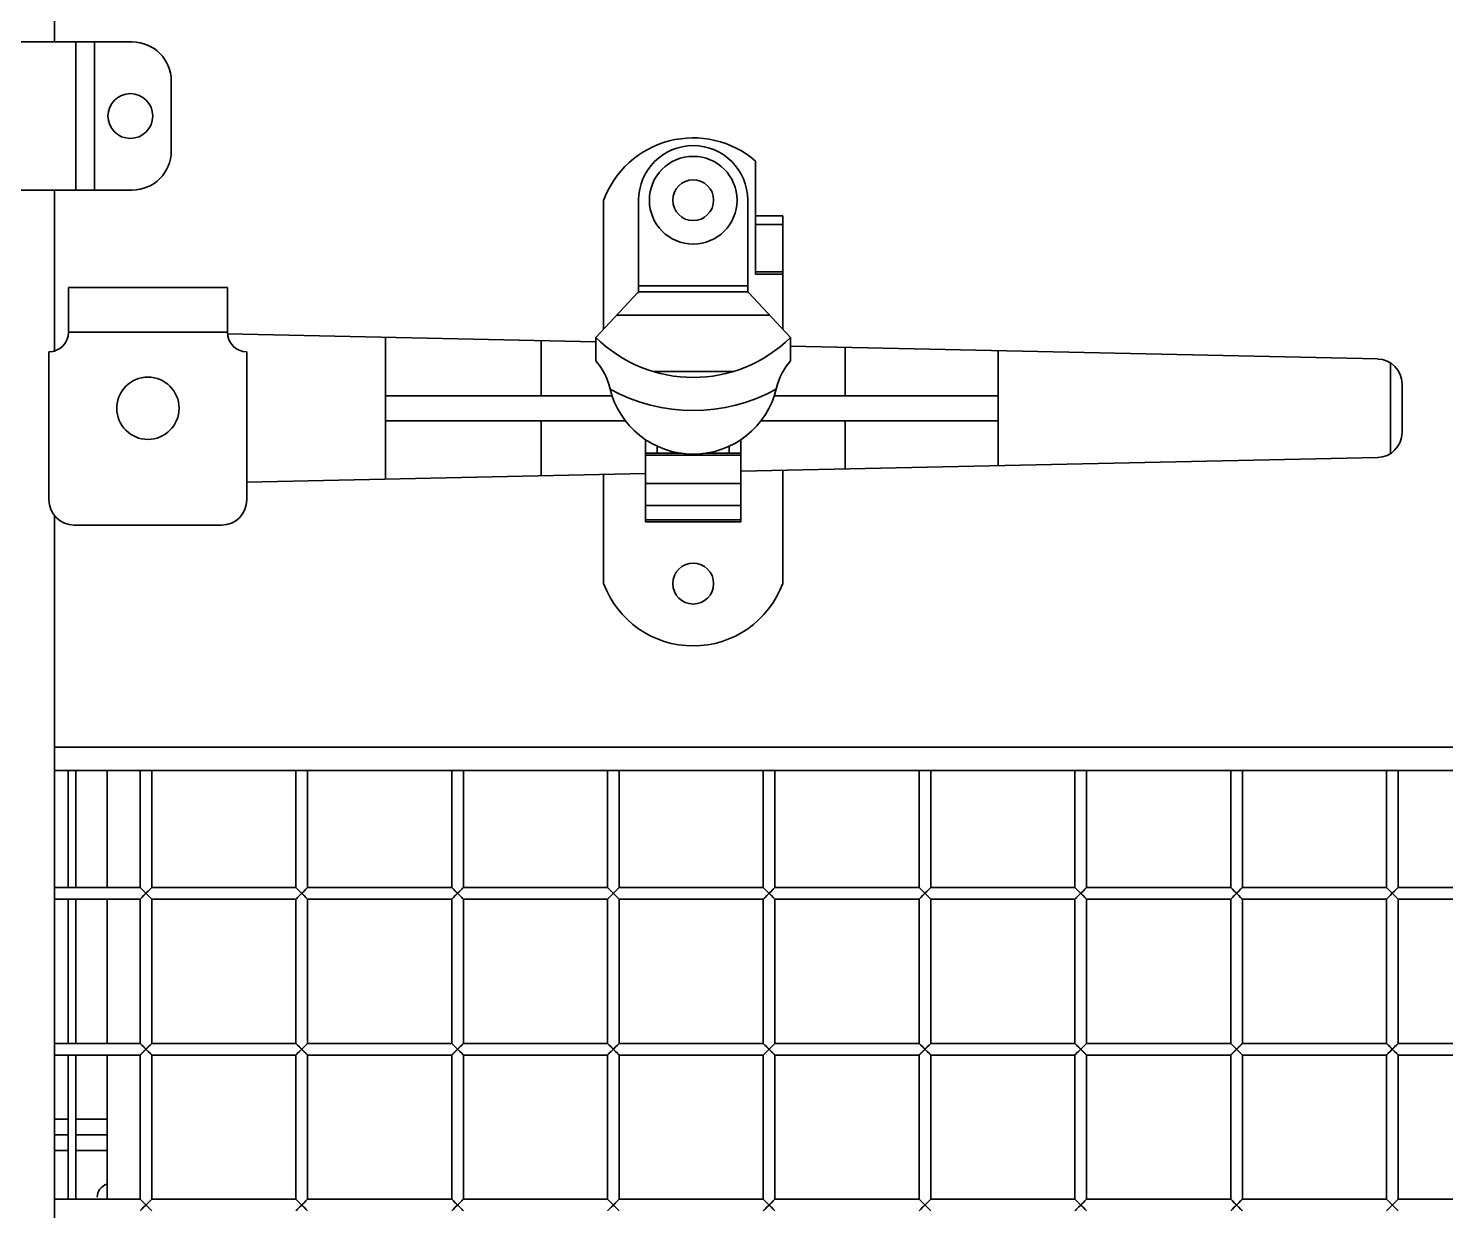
# Model space of a CAD drawing. Header units: millimetres. Extents: x 32496 to 166256, y 3504 to 23939.
# Drawn here: x 147663 to 148026.9, y 13281.9 to 13585.3 of the extents above; entities that cross this region are included whole.
import ezdxf

# ---------------------------------------------------------------- set-up
doc = ezdxf.new("R2010")
doc.units = ezdxf.units.MM
doc.layers.get('0').update_dxf_attribs({"lineweight": 35})

# ---------------------------------------------------------------- blocks, each defined once
blk = doc.blocks.new('8-1250')
at = {"linetype": 'Continuous'}
for p, q in [((-926.63, -32393.79), (-926.63, -33324.79)), ((-980.63, -33324.79), (-906.63, -33324.79)), ((-921.13, -33362.79), (-921.13, -33324.79)), ((-916.33, -33362.79), (-916.33, -33324.79)), ((-896.63, -33352.79), (-896.63, -33334.79)), ((-746.63, -33384.39), (-746.63, -33355.34)), ((-980.63, -33362.79), (-906.63, -33362.79)), ((-926.63, -33362.79), (-926.63, -33404.29)), ((-785.63, -33365.45), (-785.63, -33398.47)), ((-776.63, -33389.08), (-776.63, -33365.39)), ((-748.63, -33365.39), (-748.63, -33389.08)), ((-739.63, -33369.39), (-746.63, -33369.39)), ((-739.63, -33371.61), (-746.63, -33371.61)), ((-739.63, -33398.47), (-739.63, -33369.39)), ((-739.63, -33383.78), (-746.63, -33383.78)), ((-746.63, -33384.39), (-739.63, -33384.39)), ((-882.23, -33387.79), (-923.03, -33387.79)), ((-923.03, -33399.29), (-923.03, -33387.79)), ((-882.23, -33387.79), (-882.23, -33399.29)), ((-787.63, -33400.59), (-776.81, -33389.08)), ((-776.63, -33389.08), (-776.81, -33389.08)), ((-748.63, -33387.39), (-776.63, -33387.39)), ((-748.63, -33388.89), (-776.63, -33388.89)), ((-748.45, -33389.08), (-748.63, -33389.08)), ((-748.45, -33389.08), (-737.63, -33400.59)), ((-782.27, -33394.89), (-742.99, -33394.89)), ((-923.03, -33399.29), (-882.23, -33399.29)), ((-882.18, -33399.72), (-787.63, -33401.78)), ((-841.63, -33436.97), (-841.63, -33400.61)), ((-787.63, -33400.59), (-787.63, -33406.61)), ((-737.63, -33400.59), (-737.63, -33406.61)), ((-928.03, -33404.29), (-928.03, -33442.29)), ((-877.23, -33404.29), (-877.23, -33442.29)), ((-801.63, -33415.59), (-801.63, -33401.48)), ((-737.63, -33402.87), (-586.89, -33406.15)), ((-723.63, -33415.59), (-723.63, -33403.18)), ((-684.33, -33433.55), (-684.33, -33404.03)), ((-583.63, -33407.13), (-583.63, -33430.45)), ((-752.42, -33409.39), (-772.84, -33409.39)), ((-841.63, -33415.59), (-783.4, -33415.59)), ((-741.85, -33415.59), (-684.33, -33415.59)), ((-580.63, -33425.03), (-580.63, -33412.55)), ((-779.98, -33421.99), (-841.63, -33421.99)), ((-801.63, -33436.1), (-801.63, -33421.99)), ((-684.33, -33421.99), (-745.27, -33421.99)), ((-723.63, -33434.4), (-723.63, -33421.99)), ((-774.88, -33447.93), (-774.88, -33426.78)), ((-750.38, -33447.93), (-750.38, -33426.78)), ((-774.88, -33430.29), (-765.75, -33430.29)), ((-771.88, -33430.29), (-771.88, -33428.48)), ((-759.51, -33430.29), (-750.38, -33430.29)), ((-753.38, -33428.48), (-753.38, -33430.29)), ((-774.88, -33430.79), (-750.38, -33430.79)), ((-750.38, -33434.98), (-586.89, -33431.43)), ((-877.23, -33437.75), (-774.88, -33435.52)), ((-785.63, -33435.75), (-785.63, -33463.73)), ((-739.63, -33463.73), (-739.63, -33434.75)), ((-750.38, -33438.1), (-774.88, -33438.1)), ((-774.88, -33443.74), (-750.38, -33443.74)), ((-926.63, -33446.27), (-926.63, -34431.79)), ((-750.38, -33447.46), (-774.88, -33447.46)), ((-774.88, -33447.93), (-750.38, -33447.93)), ((-921.53, -33448.79), (-883.73, -33448.79)), ((-300.63, -33505.79), (-926.63, -33505.79)), ((-926.63, -33511.79), (-300.63, -33511.79)), ((-923.13, -33511.79), (-923.13, -33541.79)), ((-921.13, -33511.79), (-921.13, -33541.79)), ((-913.13, -33511.79), (-913.13, -33541.79)), ((-904.63, -33511.79), (-904.63, -33541.79)), ((-901.63, -33511.79), (-901.63, -33541.79)), ((-864.63, -33511.79), (-864.63, -33541.79)), ((-861.63, -33511.79), (-861.63, -33541.79)), ((-824.63, -33511.79), (-824.63, -33541.79)), ((-821.63, -33511.79), (-821.63, -33541.79)), ((-784.63, -33511.79), (-784.63, -33541.79)), ((-781.63, -33511.79), (-781.63, -33541.79)), ((-744.63, -33511.79), (-744.63, -33541.79)), ((-741.63, -33511.79), (-741.63, -33541.79)), ((-704.63, -33511.79), (-704.63, -33541.79)), ((-701.63, -33511.79), (-701.63, -33541.79)), ((-664.63, -33511.79), (-664.63, -33541.79)), ((-661.63, -33511.79), (-661.63, -33541.79)), ((-624.63, -33511.79), (-624.63, -33541.79)), ((-621.63, -33511.79), (-621.63, -33541.79)), ((-584.63, -33511.79), (-584.63, -33541.79)), ((-581.63, -33511.79), (-581.63, -33541.79)), ((-926.63, -33541.79), (-904.63, -33541.79)), ((-904.63, -33544.79), (-901.63, -33541.79)), ((-904.63, -33541.79), (-901.63, -33544.79)), ((-901.63, -33541.79), (-864.63, -33541.79)), ((-864.63, -33544.79), (-861.63, -33541.79)), ((-864.63, -33541.79), (-861.63, -33544.79)), ((-861.63, -33541.79), (-824.63, -33541.79)), ((-824.63, -33544.79), (-821.63, -33541.79)), ((-824.63, -33541.79), (-821.63, -33544.79)), ((-821.63, -33541.79), (-784.63, -33541.79)), ((-784.63, -33544.79), (-781.63, -33541.79)), ((-784.63, -33541.79), (-781.63, -33544.79)), ((-781.63, -33541.79), (-744.63, -33541.79)), ((-744.63, -33544.79), (-741.63, -33541.79)), ((-744.63, -33541.79), (-741.63, -33544.79)), ((-741.63, -33541.79), (-704.63, -33541.79)), ((-704.63, -33541.79), (-701.63, -33544.79)), ((-704.63, -33544.79), (-701.63, -33541.79)), ((-701.63, -33541.79), (-664.63, -33541.79)), ((-664.63, -33541.79), (-661.63, -33544.79)), ((-664.63, -33544.79), (-661.63, -33541.79)), ((-661.63, -33541.79), (-624.63, -33541.79)), ((-624.63, -33541.79), (-621.63, -33544.79)), ((-624.63, -33544.79), (-621.63, -33541.79)), ((-621.63, -33541.79), (-584.63, -33541.79)), ((-584.63, -33541.79), (-581.63, -33544.79)), ((-584.63, -33544.79), (-581.63, -33541.79)), ((-581.63, -33541.79), (-544.63, -33541.79)), ((-926.63, -33544.79), (-904.63, -33544.79)), ((-923.13, -33544.79), (-923.13, -33581.79)), ((-921.13, -33544.79), (-921.13, -33581.79)), ((-913.13, -33544.79), (-913.13, -33581.79)), ((-904.63, -33544.79), (-904.63, -33581.79)), ((-901.63, -33544.79), (-864.63, -33544.79)), ((-901.63, -33544.79), (-901.63, -33581.79)), ((-864.63, -33544.79), (-864.63, -33581.79)), ((-861.63, -33544.79), (-824.63, -33544.79)), ((-861.63, -33544.79), (-861.63, -33581.79)), ((-824.63, -33544.79), (-824.63, -33581.79)), ((-821.63, -33544.79), (-784.63, -33544.79)), ((-821.63, -33544.79), (-821.63, -33581.79)), ((-784.63, -33544.79), (-784.63, -33581.79)), ((-781.63, -33544.79), (-744.63, -33544.79)), ((-781.63, -33544.79), (-781.63, -33581.79)), ((-744.63, -33544.79), (-744.63, -33581.79)), ((-741.63, -33544.79), (-704.63, -33544.79)), ((-741.63, -33544.79), (-741.63, -33581.79)), ((-704.63, -33544.79), (-704.63, -33581.79)), ((-701.63, -33544.79), (-664.63, -33544.79)), ((-701.63, -33544.79), (-701.63, -33581.79)), ((-664.63, -33544.79), (-664.63, -33581.79)), ((-661.63, -33544.79), (-624.63, -33544.79)), ((-661.63, -33544.79), (-661.63, -33581.79)), ((-624.63, -33544.79), (-624.63, -33581.79)), ((-621.63, -33544.79), (-584.63, -33544.79)), ((-621.63, -33544.79), (-621.63, -33581.79)), ((-584.63, -33544.79), (-584.63, -33581.79)), ((-581.63, -33544.79), (-544.63, -33544.79)), ((-581.63, -33544.79), (-581.63, -33581.79)), ((-926.63, -33581.79), (-904.63, -33581.79)), ((-904.63, -33584.79), (-901.63, -33581.79)), ((-904.63, -33581.79), (-901.63, -33584.79)), ((-901.63, -33581.79), (-864.63, -33581.79)), ((-864.63, -33584.79), (-861.63, -33581.79)), ((-864.63, -33581.79), (-861.63, -33584.79)), ((-861.63, -33581.79), (-824.63, -33581.79)), ((-824.63, -33584.79), (-821.63, -33581.79)), ((-824.63, -33581.79), (-821.63, -33584.79)), ((-821.63, -33581.79), (-784.63, -33581.79)), ((-784.63, -33584.79), (-781.63, -33581.79)), ((-784.63, -33581.79), (-781.63, -33584.79)), ((-781.63, -33581.79), (-744.63, -33581.79)), ((-744.63, -33581.79), (-741.63, -33584.79)), ((-744.63, -33584.79), (-741.63, -33581.79)), ((-741.63, -33581.79), (-704.63, -33581.79)), ((-704.63, -33581.79), (-701.63, -33584.79)), ((-704.63, -33584.79), (-701.63, -33581.79)), ((-701.63, -33581.79), (-664.63, -33581.79)), ((-664.63, -33581.79), (-661.63, -33584.79)), ((-664.63, -33584.79), (-661.63, -33581.79)), ((-661.63, -33581.79), (-624.63, -33581.79)), ((-624.63, -33581.79), (-621.63, -33584.79)), ((-624.63, -33584.79), (-621.63, -33581.79)), ((-621.63, -33581.79), (-584.63, -33581.79)), ((-584.63, -33581.79), (-581.63, -33584.79)), ((-584.63, -33584.79), (-581.63, -33581.79)), ((-581.63, -33581.79), (-544.63, -33581.79)), ((-926.63, -33584.79), (-904.63, -33584.79)), ((-923.13, -33584.79), (-923.13, -33621.79)), ((-921.13, -33584.79), (-921.13, -33621.79)), ((-913.13, -33584.79), (-913.13, -33621.79)), ((-904.63, -33584.79), (-904.63, -33621.79)), ((-901.63, -33584.79), (-864.63, -33584.79)), ((-901.63, -33584.79), (-901.63, -33621.79)), ((-864.63, -33584.79), (-864.63, -33621.79)), ((-861.63, -33584.79), (-824.63, -33584.79)), ((-861.63, -33584.79), (-861.63, -33621.79)), ((-824.63, -33584.79), (-824.63, -33621.79)), ((-821.63, -33584.79), (-784.63, -33584.79)), ((-821.63, -33584.79), (-821.63, -33621.79)), ((-784.63, -33584.79), (-784.63, -33621.79)), ((-781.63, -33584.79), (-744.63, -33584.79)), ((-781.63, -33584.79), (-781.63, -33621.79)), ((-744.63, -33584.79), (-744.63, -33621.79)), ((-741.63, -33584.79), (-704.63, -33584.79)), ((-741.63, -33584.79), (-741.63, -33621.79)), ((-704.63, -33584.79), (-704.63, -33621.79)), ((-701.63, -33584.79), (-664.63, -33584.79)), ((-701.63, -33584.79), (-701.63, -33621.79)), ((-664.63, -33584.79), (-664.63, -33621.79)), ((-661.63, -33584.79), (-624.63, -33584.79)), ((-661.63, -33584.79), (-661.63, -33621.79)), ((-624.63, -33584.79), (-624.63, -33621.79)), ((-621.63, -33584.79), (-584.63, -33584.79)), ((-621.63, -33584.79), (-621.63, -33621.79)), ((-584.63, -33584.79), (-584.63, -33621.79)), ((-581.63, -33584.79), (-544.63, -33584.79)), ((-581.63, -33584.79), (-581.63, -33621.79)), ((-923.13, -33601.29), (-926.63, -33601.29)), ((-913.13, -33601.29), (-921.13, -33601.29)), ((-926.63, -33605.29), (-923.13, -33605.29)), ((-921.13, -33605.29), (-913.13, -33605.29)), ((-923.13, -33609.29), (-926.63, -33609.29)), ((-913.13, -33609.29), (-921.13, -33609.29)), ((-926.63, -33621.79), (-904.63, -33621.79)), ((-904.63, -33624.79), (-901.63, -33621.79)), ((-904.63, -33621.79), (-901.63, -33624.79)), ((-901.63, -33621.79), (-864.63, -33621.79)), ((-864.63, -33624.79), (-861.63, -33621.79)), ((-864.63, -33621.79), (-861.63, -33624.79)), ((-861.63, -33621.79), (-824.63, -33621.79)), ((-824.63, -33624.79), (-821.63, -33621.79)), ((-824.63, -33621.79), (-821.63, -33624.79)), ((-821.63, -33621.79), (-784.63, -33621.79)), ((-784.63, -33621.79), (-781.63, -33624.79)), ((-784.63, -33624.79), (-781.63, -33621.79)), ((-781.63, -33621.79), (-744.63, -33621.79)), ((-744.63, -33621.79), (-741.63, -33624.79)), ((-744.63, -33624.79), (-741.63, -33621.79)), ((-741.63, -33621.79), (-704.63, -33621.79)), ((-704.63, -33621.79), (-701.63, -33624.79)), ((-704.63, -33624.79), (-701.63, -33621.79)), ((-701.63, -33621.79), (-664.63, -33621.79)), ((-664.63, -33621.79), (-661.63, -33624.79)), ((-664.63, -33624.79), (-661.63, -33621.79)), ((-661.63, -33621.79), (-624.63, -33621.79)), ((-624.63, -33621.79), (-621.63, -33624.79)), ((-624.63, -33624.79), (-621.63, -33621.79)), ((-621.63, -33621.79), (-584.63, -33621.79)), ((-584.63, -33621.79), (-581.63, -33624.79)), ((-584.63, -33624.79), (-581.63, -33621.79)), ((-581.63, -33621.79), (-544.63, -33621.79))]:
    blk.add_line(p, q, dxfattribs=at)
for points in [[(-904.63, -33541.79), (-904.2, -33542.22), (-903.71, -33542.71), (-902.54, -33543.88)], [(-903.13, -33543.29), (-903.72, -33543.88), (-904.19, -33544.35), (-904.51, -33544.67)], [(-903.13, -33543.29), (-902.54, -33542.7), (-902.07, -33542.23), (-901.74, -33541.9)], [(-864.63, -33541.79), (-864.2, -33542.22), (-863.71, -33542.71), (-862.54, -33543.88)], [(-863.13, -33543.29), (-863.72, -33543.88), (-864.19, -33544.35), (-864.51, -33544.67)], [(-863.13, -33543.29), (-862.54, -33542.7), (-862.07, -33542.23), (-861.74, -33541.9)], [(-824.63, -33541.79), (-824.2, -33542.22), (-823.71, -33542.71), (-822.54, -33543.88)], [(-823.13, -33543.29), (-823.72, -33543.88), (-824.19, -33544.35), (-824.51, -33544.67)], [(-823.13, -33543.29), (-822.54, -33542.7), (-822.07, -33542.23), (-821.74, -33541.9)], [(-784.63, -33541.79), (-784.2, -33542.22), (-783.71, -33542.71), (-782.54, -33543.88)], [(-783.13, -33543.29), (-783.72, -33543.88), (-784.19, -33544.35), (-784.51, -33544.67)], [(-783.13, -33543.29), (-782.54, -33542.7), (-782.07, -33542.23), (-781.74, -33541.9)], [(-744.63, -33541.79), (-744.2, -33542.22), (-743.71, -33542.71), (-742.54, -33543.88)], [(-743.13, -33543.29), (-743.72, -33543.88), (-744.19, -33544.35), (-744.51, -33544.67)], [(-743.13, -33543.29), (-742.54, -33542.7), (-742.07, -33542.23), (-741.74, -33541.9)], [(-704.63, -33541.79), (-704.2, -33542.22), (-703.71, -33542.71), (-702.54, -33543.88)], [(-703.13, -33543.29), (-703.72, -33543.88), (-704.19, -33544.35), (-704.51, -33544.67)], [(-703.13, -33543.29), (-702.54, -33542.7), (-702.07, -33542.23), (-701.74, -33541.9)], [(-664.63, -33541.79), (-664.2, -33542.22), (-663.71, -33542.71), (-662.54, -33543.88)], [(-663.13, -33543.29), (-663.72, -33543.88), (-664.19, -33544.35), (-664.51, -33544.67)], [(-663.13, -33543.29), (-662.54, -33542.7), (-662.07, -33542.23), (-661.74, -33541.9)], [(-624.63, -33541.79), (-624.2, -33542.22), (-623.71, -33542.71), (-622.54, -33543.88)], [(-623.13, -33543.29), (-623.72, -33543.88), (-624.19, -33544.35), (-624.51, -33544.67)], [(-623.13, -33543.29), (-622.54, -33542.7), (-622.07, -33542.23), (-621.74, -33541.9)], [(-584.63, -33541.79), (-584.2, -33542.22), (-583.71, -33542.71), (-582.54, -33543.88)], [(-583.13, -33543.29), (-583.72, -33543.88), (-584.19, -33544.35), (-584.51, -33544.67)], [(-583.13, -33543.29), (-582.54, -33542.7), (-582.07, -33542.23), (-581.74, -33541.9)], [(-901.74, -33544.67), (-902.07, -33544.35), (-902.54, -33543.88)], [(-861.74, -33544.67), (-862.07, -33544.35), (-862.54, -33543.88)], [(-821.74, -33544.67), (-822.07, -33544.35), (-822.54, -33543.88)], [(-781.74, -33544.67), (-782.07, -33544.35), (-782.54, -33543.88)], [(-741.74, -33544.67), (-742.07, -33544.35), (-742.54, -33543.88)], [(-701.74, -33544.67), (-702.07, -33544.35), (-702.54, -33543.88)], [(-661.74, -33544.67), (-662.07, -33544.35), (-662.54, -33543.88)], [(-621.74, -33544.67), (-622.07, -33544.35), (-622.54, -33543.88)], [(-581.74, -33544.67), (-582.07, -33544.35), (-582.54, -33543.88)], [(-904.63, -33581.79), (-904.2, -33582.22), (-903.71, -33582.71), (-902.54, -33583.88)], [(-903.13, -33583.29), (-903.72, -33583.88), (-904.19, -33584.35), (-904.51, -33584.67)], [(-903.13, -33583.29), (-902.54, -33582.7), (-902.07, -33582.23), (-901.74, -33581.9)], [(-864.63, -33581.79), (-864.2, -33582.22), (-863.71, -33582.71), (-862.54, -33583.88)], [(-863.13, -33583.29), (-863.72, -33583.88), (-864.19, -33584.35), (-864.51, -33584.67)], [(-863.13, -33583.29), (-862.54, -33582.7), (-862.07, -33582.23), (-861.74, -33581.9)], [(-824.63, -33581.79), (-824.2, -33582.22), (-823.71, -33582.71), (-822.54, -33583.88)], [(-823.13, -33583.29), (-823.72, -33583.88), (-824.19, -33584.35), (-824.51, -33584.67)], [(-823.13, -33583.29), (-822.54, -33582.7), (-822.07, -33582.23), (-821.74, -33581.9)], [(-784.63, -33581.79), (-784.2, -33582.22), (-783.71, -33582.71), (-782.54, -33583.88)], [(-783.13, -33583.29), (-783.72, -33583.88), (-784.19, -33584.35), (-784.51, -33584.67)], [(-783.13, -33583.29), (-782.54, -33582.7), (-782.07, -33582.23), (-781.74, -33581.9)], [(-744.63, -33581.79), (-744.2, -33582.22), (-743.71, -33582.71), (-742.54, -33583.88)], [(-743.13, -33583.29), (-743.72, -33583.88), (-744.19, -33584.35), (-744.51, -33584.67)], [(-743.13, -33583.29), (-742.54, -33582.7), (-742.07, -33582.23), (-741.74, -33581.9)], [(-704.63, -33581.79), (-704.2, -33582.22), (-703.71, -33582.71), (-702.54, -33583.88)], [(-703.13, -33583.29), (-703.72, -33583.88), (-704.19, -33584.35), (-704.51, -33584.67)], [(-703.13, -33583.29), (-702.54, -33582.7), (-702.07, -33582.23), (-701.74, -33581.9)], [(-664.63, -33581.79), (-664.2, -33582.22), (-663.71, -33582.71), (-662.54, -33583.88)], [(-663.13, -33583.29), (-663.72, -33583.88), (-664.19, -33584.35), (-664.51, -33584.67)], [(-663.13, -33583.29), (-662.54, -33582.7), (-662.07, -33582.23), (-661.74, -33581.9)], [(-624.63, -33581.79), (-624.2, -33582.22), (-623.71, -33582.71), (-622.54, -33583.88)], [(-623.13, -33583.29), (-623.72, -33583.88), (-624.19, -33584.35), (-624.51, -33584.67)], [(-623.13, -33583.29), (-622.54, -33582.7), (-622.07, -33582.23), (-621.74, -33581.9)], [(-584.63, -33581.79), (-584.2, -33582.22), (-583.71, -33582.71), (-582.54, -33583.88)], [(-583.13, -33583.29), (-583.72, -33583.88), (-584.19, -33584.35), (-584.51, -33584.67)], [(-583.13, -33583.29), (-582.54, -33582.7), (-582.07, -33582.23), (-581.74, -33581.9)], [(-901.74, -33584.67), (-902.07, -33584.35), (-902.54, -33583.88)], [(-861.74, -33584.67), (-862.07, -33584.35), (-862.54, -33583.88)], [(-821.74, -33584.67), (-822.07, -33584.35), (-822.54, -33583.88)], [(-781.74, -33584.67), (-782.07, -33584.35), (-782.54, -33583.88)], [(-741.74, -33584.67), (-742.07, -33584.35), (-742.54, -33583.88)], [(-701.74, -33584.67), (-702.07, -33584.35), (-702.54, -33583.88)], [(-661.74, -33584.67), (-662.07, -33584.35), (-662.54, -33583.88)], [(-621.74, -33584.67), (-622.07, -33584.35), (-622.54, -33583.88)], [(-581.74, -33584.67), (-582.07, -33584.35), (-582.54, -33583.88)], [(-904.63, -33621.79), (-904.2, -33622.22), (-903.71, -33622.71), (-902.54, -33623.88)], [(-903.13, -33623.29), (-903.72, -33623.88), (-904.19, -33624.35), (-904.51, -33624.67)], [(-903.13, -33623.29), (-902.54, -33622.7), (-902.07, -33622.23), (-901.74, -33621.9)], [(-864.63, -33621.79), (-864.2, -33622.22), (-863.71, -33622.71), (-862.54, -33623.88)], [(-863.13, -33623.29), (-863.72, -33623.88), (-864.19, -33624.35), (-864.51, -33624.67)], [(-863.13, -33623.29), (-862.54, -33622.7), (-862.07, -33622.23), (-861.74, -33621.9)], [(-824.63, -33621.79), (-824.2, -33622.22), (-823.71, -33622.71), (-822.54, -33623.88)], [(-823.13, -33623.29), (-823.72, -33623.88), (-824.19, -33624.35), (-824.51, -33624.67)], [(-823.13, -33623.29), (-822.54, -33622.7), (-822.07, -33622.23), (-821.74, -33621.9)], [(-784.63, -33621.79), (-784.2, -33622.22), (-783.71, -33622.71), (-782.54, -33623.88)], [(-783.13, -33623.29), (-783.72, -33623.88), (-784.19, -33624.35), (-784.51, -33624.67)], [(-783.13, -33623.29), (-782.54, -33622.7), (-782.07, -33622.23), (-781.74, -33621.9)], [(-744.63, -33621.79), (-744.2, -33622.22), (-743.71, -33622.71), (-742.54, -33623.88)], [(-743.13, -33623.29), (-743.72, -33623.88), (-744.19, -33624.35), (-744.51, -33624.67)], [(-743.13, -33623.29), (-742.54, -33622.7), (-742.07, -33622.23), (-741.74, -33621.9)], [(-704.63, -33621.79), (-704.2, -33622.22), (-703.71, -33622.71), (-702.54, -33623.88)], [(-703.13, -33623.29), (-703.72, -33623.88), (-704.19, -33624.35), (-704.51, -33624.67)], [(-703.13, -33623.29), (-702.54, -33622.7), (-702.07, -33622.23), (-701.74, -33621.9)], [(-664.63, -33621.79), (-664.2, -33622.22), (-663.71, -33622.71), (-662.54, -33623.88)], [(-663.13, -33623.29), (-663.72, -33623.88), (-664.19, -33624.35), (-664.51, -33624.67)], [(-663.13, -33623.29), (-662.54, -33622.7), (-662.07, -33622.23), (-661.74, -33621.9)], [(-624.63, -33621.79), (-624.2, -33622.22), (-623.71, -33622.71), (-622.54, -33623.88)], [(-623.13, -33623.29), (-623.72, -33623.88), (-624.19, -33624.35), (-624.51, -33624.67)], [(-623.13, -33623.29), (-622.54, -33622.7), (-622.07, -33622.23), (-621.74, -33621.9)], [(-584.63, -33621.79), (-584.2, -33622.22), (-583.71, -33622.71), (-582.54, -33623.88)], [(-583.13, -33623.29), (-583.72, -33623.88), (-584.19, -33624.35), (-584.51, -33624.67)], [(-583.13, -33623.29), (-582.54, -33622.7), (-582.07, -33622.23), (-581.74, -33621.9)], [(-901.74, -33624.67), (-902.07, -33624.35), (-902.54, -33623.88)], [(-861.74, -33624.67), (-862.07, -33624.35), (-862.54, -33623.88)], [(-821.74, -33624.67), (-822.07, -33624.35), (-822.54, -33623.88)], [(-781.74, -33624.67), (-782.07, -33624.35), (-782.54, -33623.88)], [(-741.74, -33624.67), (-742.07, -33624.35), (-742.54, -33623.88)], [(-701.74, -33624.67), (-702.07, -33624.35), (-702.54, -33623.88)], [(-661.74, -33624.67), (-662.07, -33624.35), (-662.54, -33623.88)], [(-621.74, -33624.67), (-622.07, -33624.35), (-622.54, -33623.88)], [(-581.74, -33624.67), (-582.07, -33624.35), (-582.54, -33623.88)]]:
    blk.add_lwpolyline(points, dxfattribs=at)
for centre, radius in [((-907.13, -33343.79), 5.75), ((-762.63, -33365.39), 11.25), ((-762.63, -33365.39), 5.25), ((-902.63, -33418.79), 8), ((-762.63, -33463.79), 5.25)]:
    blk.add_circle(centre, radius, dxfattribs=at)
for centre, radius, start, end in [((-906.63, -33334.79), 10, 0, 90), ((-762.63, -33373.89), 24.5, 49.2272, 159.8469), ((-906.63, -33352.79), 10, 270, 0), ((-762.63, -33365.39), 14, 0, 180), ((-928.03, -33399.29), 5, 270, 0), ((-877.23, -33399.29), 5, 180, 270), ((-762.63, -33375.39), 35.5, 225.233, 314.767), ((-799.63, -33417.2), 16, 13.0968, 41.4096), ((-725.63, -33417.2), 16, 138.5904, 166.9032), ((-587.03, -33412.55), 6.4, 0, 88.7527), ((-762.63, -33408.59), 21.99, 193.0968, 346.9032), ((-762.63, -33375.39), 44, 240.9787, 299.0213), ((-587.03, -33425.03), 6.4, 271.2473, 0), ((-921.53, -33442.29), 6.5, 180, 270), ((-883.73, -33442.29), 6.5, 270, 0), ((-762.63, -33455.29), 24.5, 200.1531, 339.8469), ((-912.13, -33621.29), 3.5, 106.6593, 180)]:
    blk.add_arc(centre, radius, start, end, dxfattribs=at)

msp = doc.modelspace()

# ---------------------------------------------------------------- block references
at = {"color": 6}
msp.add_blockref('8-1250', (148596.331, 46906.597), dxfattribs=at)

doc.saveas('drawing.dxf')
